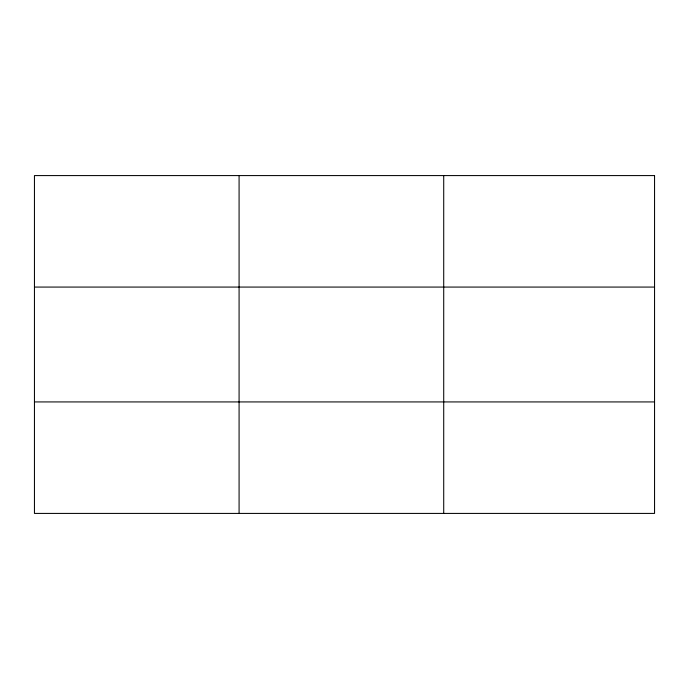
<?xml version="1.0" encoding="UTF-8"?>
<svg xmlns="http://www.w3.org/2000/svg" width="689" height="689" viewBox="0 0 689 689"><rect width="100%" height="100%" fill="white"/><g stroke="black" fill="none" stroke-linecap="round" stroke-linejoin="round"><path stroke-width="1.03" d="M239.083 175.583L239.083 513.417M443.716 175.583L443.716 513.417M34.45 287.072L654.55 287.072M34.45 401.928L654.55 401.928M654.55 175.583L654.55 513.417L34.45 513.417L34.45 175.583L654.55 175.583"/></g></svg>
